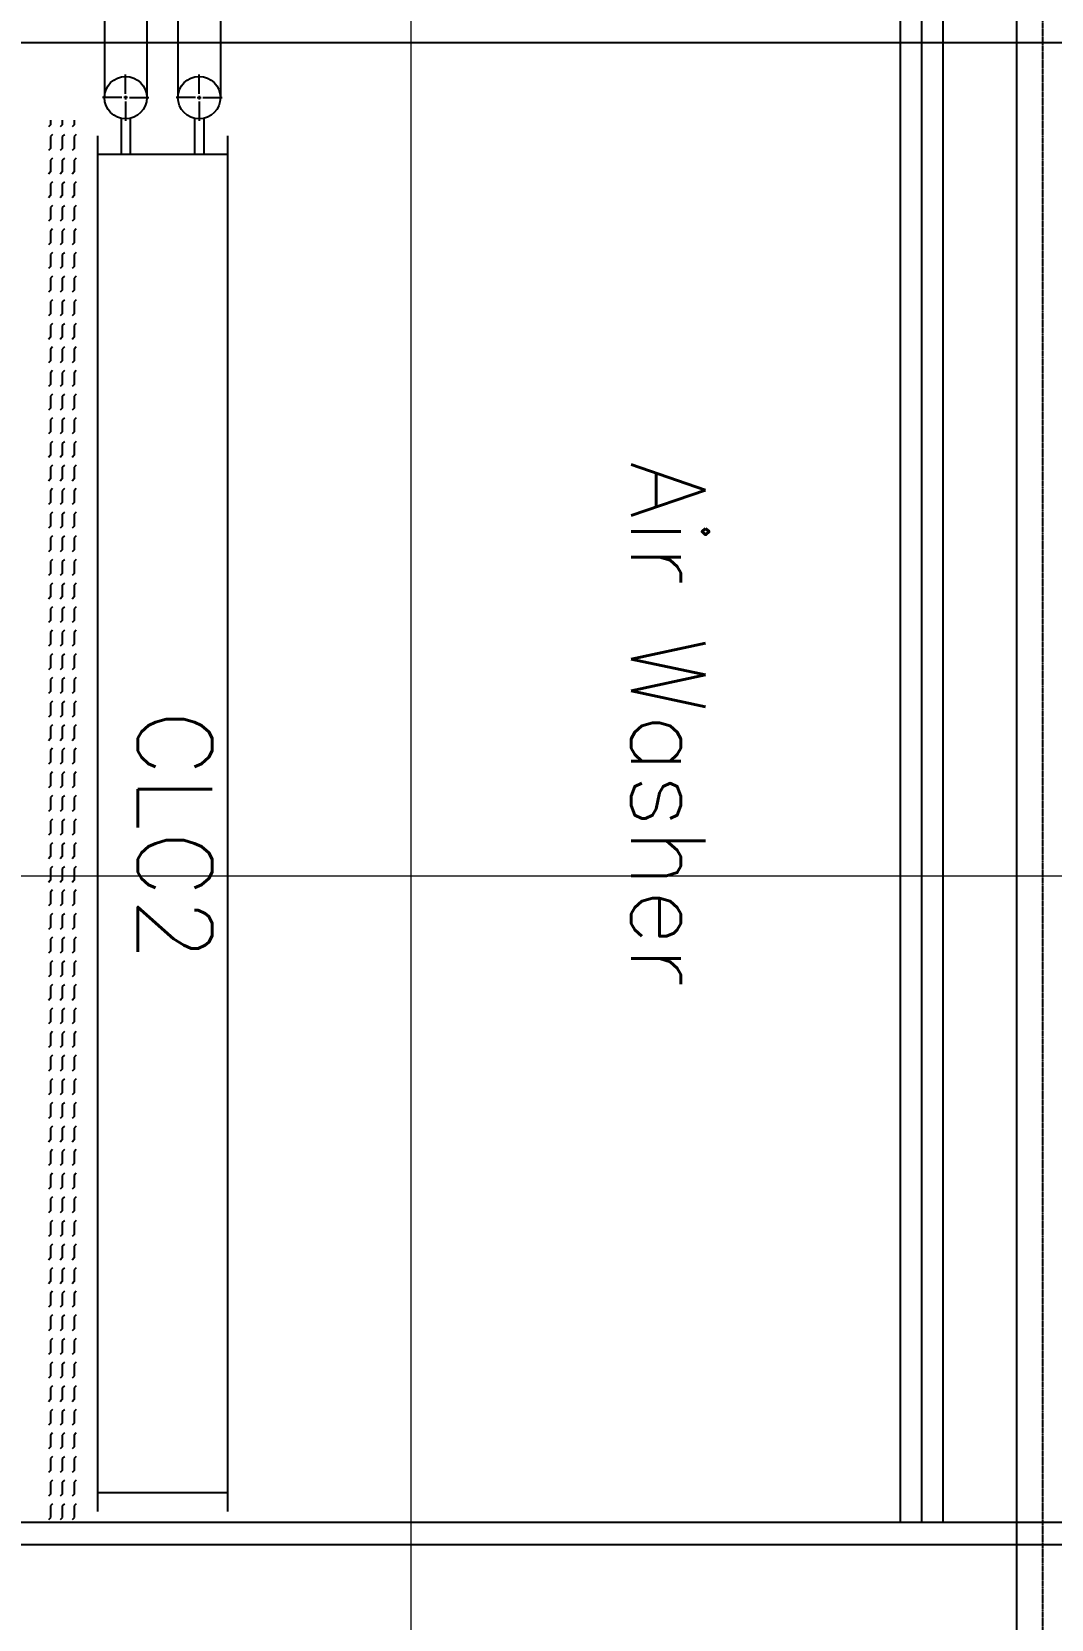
# Model space of a CAD drawing. Extents: x -32000 to 416743, y -254124 to 144214.
# Drawn here: x 254479 to 257223, y 79000 to 83270 of the extents above; entities that cross this region are included whole.
import ezdxf

# ---------------------------------------------------------------- set-up
doc = ezdxf.new("R2010")
doc.units = 0
doc.header["$LTSCALE"] = 10
doc.linetypes.add('XFM1P40$0$CENTER2', pattern=[1.125, 0.75, -0.125, 0.125, -0.125])
for name, color, linetype in [('XFM1P40$0$M-PIPE-CHWR13', 94, 'Continuous'), ('XFM1P40$0$M-PIPE-CHWR13_CL', 93, 'XFM1P40$0$CENTER2'), ('XFM1Q40$0$COL', 1, 'Continuous'), ('XFM1Q40$0$M-EQPM-MAU', 22, 'Continuous'), ('XFM1Q40$0$TYPE14X10', 7, 'Continuous'), ('XFM7P40ICA$0$H12PL4$0$L40_19_MEJI', 252, 'Continuous')]:
    doc.layers.add(name, color=color, linetype=linetype)
doc.styles.add('XFM1Q40$0$LSP', font='SIMPLEX.shx', dxfattribs={"bigfont": 'chineset.shx'})

# ---------------------------------------------------------------- blocks, each defined once
blk = doc.blocks.new('XFM1P40')
at = {"layer": 'XFM1P40$0$M-PIPE-CHWR13'}
blk.add_line((257129.5, 85990.5, 0), (257129.5, 78318.4, 0), dxfattribs=at)
at = {"layer": 'XFM1P40$0$M-PIPE-CHWR13_CL', "ltscale": 0.5}
blk.add_line((257200, 86135.4, 0), (257200, 50276.6, 0), dxfattribs=at)
blk = doc.blocks.new('XFM1Q40$0$A$C10876e96')
at = {"layer": 'XFM1Q40$0$TYPE14X10', "color": 22}
for p, q in [((6467.8, 4250), (6467.8, 3892.8)), ((6582.1, 4250), (6582.1, 3892.8)), ((6665.8, 4250), (6665.8, 3892.8)), ((6780.1, 4250), (6780.1, 3892.8)), ((11858.2, 4040), (1318.2, 4040)), ((6525, 3902.8), (6525, 3955)), ((6723, 3902.8), (6723, 3955)), ((6515, 3892.8), (6462.8, 3892.8)), ((6530, 3892.8), (6520, 3892.8)), ((6525, 3897.8), (6525, 3887.8)), ((6535, 3892.8), (6587.1, 3892.8)), ((6713, 3892.8), (6660.8, 3892.8)), ((6718, 3892.8), (6728, 3892.8)), ((6723, 3897.8), (6723, 3887.8)), ((6733, 3892.8), (6785.1, 3892.8)), ((6525, 3882.8), (6525, 3830.7)), ((6723, 3882.8), (6723, 3830.7)), ((6322.8, 3819.8), (6317.2, 3814.1)), ((6322.8, 3832), (6322.8, 3819.8)), ((6354.5, 3819.8), (6348.9, 3814.1)), ((6354.5, 3832), (6354.5, 3819.8)), ((6386.3, 3819.8), (6380.7, 3814.1)), ((6386.3, 3832), (6386.3, 3819.8)), ((6512.7, 3837), (6512.7, 3740)), ((6537.3, 3837), (6537.3, 3740)), ((6710.7, 3837), (6710.7, 3740)), ((6735.3, 3837), (6735.3, 3740)), ((6328.4, 3793.6), (6322.8, 3788)), ((6322.8, 3788), (6322.8, 3756.3)), ((6360.2, 3793.6), (6354.5, 3788)), ((6354.5, 3788), (6354.5, 3756.3)), ((6391.9, 3793.6), (6386.3, 3788)), ((6386.3, 3788), (6386.3, 3756.3)), ((6449, 3790), (6449, 90)), ((6799, 3790), (6799, 90)), ((6322.8, 3756.3), (6317.2, 3750.6)), ((6328.4, 3730.1), (6322.8, 3724.5)), ((6322.8, 3724.5), (6322.8, 3692.8)), ((6354.5, 3756.3), (6348.9, 3750.6)), ((6360.2, 3730.1), (6354.5, 3724.5)), ((6354.5, 3724.5), (6354.5, 3692.8)), ((6386.3, 3756.3), (6380.7, 3750.6)), ((6391.9, 3730.1), (6386.3, 3724.5)), ((6386.3, 3724.5), (6386.3, 3692.8)), ((6799, 3740), (6449, 3740)), ((6322.8, 3692.8), (6317.2, 3687.1)), ((6354.5, 3692.8), (6348.9, 3687.1)), ((6386.3, 3692.8), (6380.7, 3687.1)), ((6328.4, 3666.6), (6322.8, 3661)), ((6322.8, 3661), (6322.8, 3629.3)), ((6360.2, 3666.6), (6354.5, 3661)), ((6354.5, 3661), (6354.5, 3629.3)), ((6391.9, 3666.6), (6386.3, 3661)), ((6386.3, 3661), (6386.3, 3629.3)), ((6322.8, 3629.3), (6317.2, 3623.6)), ((6328.4, 3603.1), (6322.8, 3597.5)), ((6322.8, 3597.5), (6322.8, 3565.8)), ((6354.5, 3629.3), (6348.9, 3623.6)), ((6360.2, 3603.1), (6354.5, 3597.5)), ((6354.5, 3597.5), (6354.5, 3565.8)), ((6386.3, 3629.3), (6380.7, 3623.6)), ((6391.9, 3603.1), (6386.3, 3597.5)), ((6386.3, 3597.5), (6386.3, 3565.8)), ((6322.8, 3565.8), (6317.2, 3560.1)), ((6354.5, 3565.8), (6348.9, 3560.1)), ((6386.3, 3565.8), (6380.7, 3560.1)), ((6322.8, 3502.3), (6317.2, 3496.6)), ((6328.4, 3539.6), (6322.8, 3534)), ((6322.8, 3534), (6322.8, 3502.3)), ((6354.5, 3502.3), (6348.9, 3496.6)), ((6360.2, 3539.6), (6354.5, 3534)), ((6354.5, 3534), (6354.5, 3502.3)), ((6386.3, 3502.3), (6380.7, 3496.6)), ((6391.9, 3539.6), (6386.3, 3534)), ((6386.3, 3534), (6386.3, 3502.3)), ((6328.4, 3476.1), (6322.8, 3470.5)), ((6322.8, 3470.5), (6322.8, 3438.8)), ((6360.2, 3476.1), (6354.5, 3470.5)), ((6354.5, 3470.5), (6354.5, 3438.8)), ((6391.9, 3476.1), (6386.3, 3470.5)), ((6386.3, 3470.5), (6386.3, 3438.8)), ((6322.8, 3438.8), (6317.2, 3433.1)), ((6354.5, 3438.8), (6348.9, 3433.1)), ((6386.3, 3438.8), (6380.7, 3433.1)), ((6322.8, 3375.3), (6317.2, 3369.6)), ((6328.4, 3412.6), (6322.8, 3407)), ((6322.8, 3407), (6322.8, 3375.3)), ((6354.5, 3375.3), (6348.9, 3369.6)), ((6360.2, 3412.6), (6354.5, 3407)), ((6354.5, 3407), (6354.5, 3375.3)), ((6386.3, 3375.3), (6380.7, 3369.6)), ((6391.9, 3412.6), (6386.3, 3407)), ((6386.3, 3407), (6386.3, 3375.3)), ((6328.4, 3349.1), (6322.8, 3343.5)), ((6322.8, 3343.5), (6322.8, 3311.7)), ((6360.2, 3349.1), (6354.5, 3343.5)), ((6354.5, 3343.5), (6354.5, 3311.7)), ((6391.9, 3349.1), (6386.3, 3343.5)), ((6386.3, 3343.5), (6386.3, 3311.7)), ((6322.8, 3311.7), (6317.2, 3306.1)), ((6354.5, 3311.7), (6348.9, 3306.1)), ((6386.3, 3311.7), (6380.7, 3306.1)), ((6322.8, 3248.2), (6317.2, 3242.6)), ((6328.4, 3285.6), (6322.8, 3280)), ((6322.8, 3280), (6322.8, 3248.2)), ((6354.5, 3248.2), (6348.9, 3242.6)), ((6360.2, 3285.6), (6354.5, 3280)), ((6354.5, 3280), (6354.5, 3248.2)), ((6386.3, 3248.2), (6380.7, 3242.6)), ((6391.9, 3285.6), (6386.3, 3280)), ((6386.3, 3280), (6386.3, 3248.2)), ((6328.4, 3222.1), (6322.8, 3216.5)), ((6322.8, 3216.5), (6322.8, 3184.7)), ((6360.2, 3222.1), (6354.5, 3216.5)), ((6354.5, 3216.5), (6354.5, 3184.7)), ((6391.9, 3222.1), (6386.3, 3216.5)), ((6386.3, 3216.5), (6386.3, 3184.7)), ((6322.8, 3184.7), (6317.2, 3179.1)), ((6354.5, 3184.7), (6348.9, 3179.1)), ((6386.3, 3184.7), (6380.7, 3179.1)), ((6322.8, 3121.2), (6317.2, 3115.6)), ((6328.4, 3158.6), (6322.8, 3153)), ((6322.8, 3153), (6322.8, 3121.2)), ((6354.5, 3121.2), (6348.9, 3115.6)), ((6360.2, 3158.6), (6354.5, 3153)), ((6354.5, 3153), (6354.5, 3121.2)), ((6386.3, 3121.2), (6380.7, 3115.6)), ((6391.9, 3158.6), (6386.3, 3153)), ((6386.3, 3153), (6386.3, 3121.2)), ((6328.4, 3095.1), (6322.8, 3089.5)), ((6322.8, 3089.5), (6322.8, 3057.7)), ((6360.2, 3095.1), (6354.5, 3089.5)), ((6354.5, 3089.5), (6354.5, 3057.7)), ((6391.9, 3095.1), (6386.3, 3089.5)), ((6386.3, 3089.5), (6386.3, 3057.7)), ((6322.8, 3057.7), (6317.2, 3052.1)), ((6354.5, 3057.7), (6348.9, 3052.1)), ((6386.3, 3057.7), (6380.7, 3052.1)), ((6322.8, 2994.2), (6317.2, 2988.6)), ((6328.4, 3031.6), (6322.8, 3026)), ((6322.8, 3026), (6322.8, 2994.2)), ((6354.5, 2994.2), (6348.9, 2988.6)), ((6360.2, 3031.6), (6354.5, 3026)), ((6354.5, 3026), (6354.5, 2994.2)), ((6386.3, 2994.2), (6380.7, 2988.6)), ((6391.9, 3031.6), (6386.3, 3026)), ((6386.3, 3026), (6386.3, 2994.2)), ((6328.4, 2968.1), (6322.8, 2962.5)), ((6322.8, 2962.5), (6322.8, 2930.7)), ((6360.2, 2968.1), (6354.5, 2962.5)), ((6354.5, 2962.5), (6354.5, 2930.7)), ((6391.9, 2968.1), (6386.3, 2962.5)), ((6386.3, 2962.5), (6386.3, 2930.7)), ((6322.8, 2930.7), (6317.2, 2925.1)), ((6328.4, 2904.6), (6322.8, 2899)), ((6354.5, 2930.7), (6348.9, 2925.1)), ((6360.2, 2904.6), (6354.5, 2899)), ((6386.3, 2930.7), (6380.7, 2925.1)), ((6391.9, 2904.6), (6386.3, 2899)), ((6322.8, 2867.2), (6317.2, 2861.6)), ((6322.8, 2899), (6322.8, 2867.2)), ((6354.5, 2867.2), (6348.9, 2861.6)), ((6354.5, 2899), (6354.5, 2867.2)), ((6386.3, 2867.2), (6380.7, 2861.6)), ((6386.3, 2899), (6386.3, 2867.2)), ((6328.4, 2841.1), (6322.8, 2835.5)), ((6322.8, 2835.5), (6322.8, 2803.7)), ((6360.2, 2841.1), (6354.5, 2835.5)), ((6354.5, 2835.5), (6354.5, 2803.7)), ((6391.9, 2841.1), (6386.3, 2835.5)), ((6386.3, 2835.5), (6386.3, 2803.7)), ((6322.8, 2803.7), (6317.2, 2798.1)), ((6328.4, 2777.6), (6322.8, 2772)), ((6354.5, 2803.7), (6348.9, 2798.1)), ((6360.2, 2777.6), (6354.5, 2772)), ((6386.3, 2803.7), (6380.7, 2798.1)), ((6391.9, 2777.6), (6386.3, 2772)), ((6322.8, 2740.2), (6317.2, 2734.6)), ((6322.8, 2772), (6322.8, 2740.2)), ((6354.5, 2740.2), (6348.9, 2734.6)), ((6354.5, 2772), (6354.5, 2740.2)), ((6386.3, 2740.2), (6380.7, 2734.6)), ((6386.3, 2772), (6386.3, 2740.2)), ((6328.4, 2714.1), (6322.8, 2708.5)), ((6322.8, 2708.5), (6322.8, 2676.7)), ((6360.2, 2714.1), (6354.5, 2708.5)), ((6354.5, 2708.5), (6354.5, 2676.7)), ((6391.9, 2714.1), (6386.3, 2708.5)), ((6386.3, 2708.5), (6386.3, 2676.7)), ((6322.8, 2676.7), (6317.2, 2671.1)), ((6328.4, 2650.6), (6322.8, 2645)), ((6354.5, 2676.7), (6348.9, 2671.1)), ((6360.2, 2650.6), (6354.5, 2645)), ((6386.3, 2676.7), (6380.7, 2671.1)), ((6391.9, 2650.6), (6386.3, 2645)), ((6322.8, 2613.2), (6317.2, 2607.6)), ((6322.8, 2645), (6322.8, 2613.2)), ((6354.5, 2613.2), (6348.9, 2607.6)), ((6354.5, 2645), (6354.5, 2613.2)), ((6386.3, 2613.2), (6380.7, 2607.6)), ((6386.3, 2645), (6386.3, 2613.2)), ((6328.4, 2587.1), (6322.8, 2581.5)), ((6322.8, 2581.5), (6322.8, 2549.7)), ((6360.2, 2587.1), (6354.5, 2581.5)), ((6354.5, 2581.5), (6354.5, 2549.7)), ((6391.9, 2587.1), (6386.3, 2581.5)), ((6386.3, 2581.5), (6386.3, 2549.7)), ((6322.8, 2549.7), (6317.2, 2544.1)), ((6328.4, 2523.6), (6322.8, 2518)), ((6354.5, 2549.7), (6348.9, 2544.1)), ((6360.2, 2523.6), (6354.5, 2518)), ((6386.3, 2549.7), (6380.7, 2544.1)), ((6391.9, 2523.6), (6386.3, 2518)), ((6322.8, 2486.2), (6317.2, 2480.6)), ((6322.8, 2518), (6322.8, 2486.2)), ((6354.5, 2486.2), (6348.9, 2480.6)), ((6354.5, 2518), (6354.5, 2486.2)), ((6386.3, 2486.2), (6380.7, 2480.6)), ((6386.3, 2518), (6386.3, 2486.2)), ((6328.4, 2460.1), (6322.8, 2454.5)), ((6322.8, 2454.5), (6322.8, 2422.7)), ((6360.2, 2460.1), (6354.5, 2454.5)), ((6354.5, 2454.5), (6354.5, 2422.7)), ((6391.9, 2460.1), (6386.3, 2454.5)), ((6386.3, 2454.5), (6386.3, 2422.7)), ((6322.8, 2422.7), (6317.2, 2417.1)), ((6328.4, 2396.6), (6322.8, 2391)), ((6354.5, 2422.7), (6348.9, 2417.1)), ((6360.2, 2396.6), (6354.5, 2391)), ((6386.3, 2422.7), (6380.7, 2417.1)), ((6391.9, 2396.6), (6386.3, 2391)), ((6322.8, 2359.2), (6317.2, 2353.6)), ((6322.8, 2391), (6322.8, 2359.2)), ((6354.5, 2359.2), (6348.9, 2353.6)), ((6354.5, 2391), (6354.5, 2359.2)), ((6386.3, 2359.2), (6380.7, 2353.6)), ((6386.3, 2391), (6386.3, 2359.2)), ((6328.4, 2333.1), (6322.8, 2327.5)), ((6322.8, 2327.5), (6322.8, 2295.7)), ((6360.2, 2333.1), (6354.5, 2327.5)), ((6354.5, 2327.5), (6354.5, 2295.7)), ((6391.9, 2333.1), (6386.3, 2327.5)), ((6386.3, 2327.5), (6386.3, 2295.7)), ((6322.8, 2295.7), (6317.2, 2290.1)), ((6328.4, 2269.6), (6322.8, 2264)), ((6322.8, 2264), (6322.8, 2232.2)), ((6354.5, 2295.7), (6348.9, 2290.1)), ((6360.2, 2269.6), (6354.5, 2264)), ((6354.5, 2264), (6354.5, 2232.2)), ((6386.3, 2295.7), (6380.7, 2290.1)), ((6391.9, 2269.6), (6386.3, 2264)), ((6386.3, 2264), (6386.3, 2232.2)), ((6322.8, 2232.2), (6317.2, 2226.6)), ((6354.5, 2232.2), (6348.9, 2226.6)), ((6386.3, 2232.2), (6380.7, 2226.6)), ((6328.4, 2206.1), (6322.8, 2200.5)), ((6322.8, 2200.5), (6322.8, 2168.7)), ((6360.2, 2206.1), (6354.5, 2200.5)), ((6354.5, 2200.5), (6354.5, 2168.7)), ((6391.9, 2206.1), (6386.3, 2200.5)), ((6386.3, 2200.5), (6386.3, 2168.7)), ((6322.8, 2168.7), (6317.2, 2163.1)), ((6328.4, 2142.6), (6322.8, 2137)), ((6322.8, 2137), (6322.8, 2105.2)), ((6354.5, 2168.7), (6348.9, 2163.1)), ((6360.2, 2142.6), (6354.5, 2137)), ((6354.5, 2137), (6354.5, 2105.2)), ((6386.3, 2168.7), (6380.7, 2163.1)), ((6391.9, 2142.6), (6386.3, 2137)), ((6386.3, 2137), (6386.3, 2105.2)), ((6322.8, 2105.2), (6317.2, 2099.6)), ((6354.5, 2105.2), (6348.9, 2099.6)), ((6386.3, 2105.2), (6380.7, 2099.6)), ((6328.4, 2079.1), (6322.8, 2073.5)), ((6322.8, 2073.5), (6322.8, 2041.7)), ((6360.2, 2079.1), (6354.5, 2073.5)), ((6354.5, 2073.5), (6354.5, 2041.7)), ((6391.9, 2079.1), (6386.3, 2073.5)), ((6386.3, 2073.5), (6386.3, 2041.7)), ((6322.8, 2041.7), (6317.2, 2036.1)), ((6328.4, 2015.6), (6322.8, 2010)), ((6322.8, 2010), (6322.8, 1978.2)), ((6354.5, 2041.7), (6348.9, 2036.1)), ((6360.2, 2015.6), (6354.5, 2010)), ((6354.5, 2010), (6354.5, 1978.2)), ((6386.3, 2041.7), (6380.7, 2036.1)), ((6391.9, 2015.6), (6386.3, 2010)), ((6386.3, 2010), (6386.3, 1978.2)), ((6322.8, 1978.2), (6317.2, 1972.6)), ((6354.5, 1978.2), (6348.9, 1972.6)), ((6386.3, 1978.2), (6380.7, 1972.6)), ((6328.4, 1952.1), (6322.8, 1946.5)), ((6322.8, 1946.5), (6322.8, 1914.7)), ((6360.2, 1952.1), (6354.5, 1946.5)), ((6354.5, 1946.5), (6354.5, 1914.7)), ((6391.9, 1952.1), (6386.3, 1946.5)), ((6386.3, 1946.5), (6386.3, 1914.7)), ((6322.8, 1914.7), (6317.2, 1909.1)), ((6328.4, 1888.6), (6322.8, 1883)), ((6322.8, 1883), (6322.8, 1851.2)), ((6354.5, 1914.7), (6348.9, 1909.1)), ((6360.2, 1888.6), (6354.5, 1883)), ((6354.5, 1883), (6354.5, 1851.2)), ((6386.3, 1914.7), (6380.7, 1909.1)), ((6391.9, 1888.6), (6386.3, 1883)), ((6386.3, 1883), (6386.3, 1851.2)), ((6322.8, 1851.2), (6317.2, 1845.6)), ((6354.5, 1851.2), (6348.9, 1845.6)), ((6386.3, 1851.2), (6380.7, 1845.6)), ((6328.4, 1825.1), (6322.8, 1819.5)), ((6322.8, 1819.5), (6322.8, 1787.7)), ((6360.2, 1825.1), (6354.5, 1819.5)), ((6354.5, 1819.5), (6354.5, 1787.7)), ((6391.9, 1825.1), (6386.3, 1819.5)), ((6386.3, 1819.5), (6386.3, 1787.7)), ((6322.8, 1787.7), (6317.2, 1782.1)), ((6328.4, 1761.6), (6322.8, 1756)), ((6322.8, 1756), (6322.8, 1724.2)), ((6354.5, 1787.7), (6348.9, 1782.1)), ((6360.2, 1761.6), (6354.5, 1756)), ((6354.5, 1756), (6354.5, 1724.2)), ((6386.3, 1787.7), (6380.7, 1782.1)), ((6391.9, 1761.6), (6386.3, 1756)), ((6386.3, 1756), (6386.3, 1724.2)), ((6322.8, 1724.2), (6317.2, 1718.6)), ((6354.5, 1724.2), (6348.9, 1718.6)), ((6386.3, 1724.2), (6380.7, 1718.6)), ((6328.4, 1698.1), (6322.8, 1692.5)), ((6322.8, 1692.5), (6322.8, 1660.7)), ((6360.2, 1698.1), (6354.5, 1692.5)), ((6354.5, 1692.5), (6354.5, 1660.7)), ((6391.9, 1698.1), (6386.3, 1692.5)), ((6386.3, 1692.5), (6386.3, 1660.7)), ((6322.8, 1660.7), (6317.2, 1655.1)), ((6328.4, 1634.6), (6322.8, 1629)), ((6322.8, 1629), (6322.8, 1597.2)), ((6354.5, 1660.7), (6348.9, 1655.1)), ((6360.2, 1634.6), (6354.5, 1629)), ((6354.5, 1629), (6354.5, 1597.2)), ((6386.3, 1660.7), (6380.7, 1655.1)), ((6391.9, 1634.6), (6386.3, 1629)), ((6386.3, 1629), (6386.3, 1597.2)), ((6322.8, 1597.2), (6317.2, 1591.6)), ((6354.5, 1597.2), (6348.9, 1591.6)), ((6386.3, 1597.2), (6380.7, 1591.6)), ((6328.4, 1571.1), (6322.8, 1565.5)), ((6322.8, 1565.5), (6322.8, 1533.7)), ((6360.2, 1571.1), (6354.5, 1565.5)), ((6354.5, 1565.5), (6354.5, 1533.7)), ((6391.9, 1571.1), (6386.3, 1565.5)), ((6386.3, 1565.5), (6386.3, 1533.7)), ((6322.8, 1533.7), (6317.2, 1528.1)), ((6328.4, 1507.6), (6322.8, 1502)), ((6322.8, 1502), (6322.8, 1470.2)), ((6354.5, 1533.7), (6348.9, 1528.1)), ((6360.2, 1507.6), (6354.5, 1502)), ((6354.5, 1502), (6354.5, 1470.2)), ((6386.3, 1533.7), (6380.7, 1528.1)), ((6391.9, 1507.6), (6386.3, 1502)), ((6386.3, 1502), (6386.3, 1470.2)), ((6322.8, 1470.2), (6317.2, 1464.6)), ((6354.5, 1470.2), (6348.9, 1464.6)), ((6386.3, 1470.2), (6380.7, 1464.6)), ((6328.4, 1444.1), (6322.8, 1438.5)), ((6322.8, 1438.5), (6322.8, 1406.7)), ((6360.2, 1444.1), (6354.5, 1438.5)), ((6354.5, 1438.5), (6354.5, 1406.7)), ((6391.9, 1444.1), (6386.3, 1438.5)), ((6386.3, 1438.5), (6386.3, 1406.7)), ((6322.8, 1406.7), (6317.2, 1401.1)), ((6328.4, 1380.6), (6322.8, 1375)), ((6322.8, 1375), (6322.8, 1343.2)), ((6354.5, 1406.7), (6348.9, 1401.1)), ((6360.2, 1380.6), (6354.5, 1375)), ((6354.5, 1375), (6354.5, 1343.2)), ((6386.3, 1406.7), (6380.7, 1401.1)), ((6391.9, 1380.6), (6386.3, 1375)), ((6386.3, 1375), (6386.3, 1343.2)), ((6322.8, 1343.2), (6317.2, 1337.6)), ((6354.5, 1343.2), (6348.9, 1337.6)), ((6386.3, 1343.2), (6380.7, 1337.6)), ((6328.4, 1317.1), (6322.8, 1311.5)), ((6322.8, 1311.5), (6322.8, 1279.7)), ((6360.2, 1317.1), (6354.5, 1311.5)), ((6354.5, 1311.5), (6354.5, 1279.7)), ((6391.9, 1317.1), (6386.3, 1311.5)), ((6386.3, 1311.5), (6386.3, 1279.7)), ((6322.8, 1279.7), (6317.2, 1274.1)), ((6328.4, 1253.6), (6322.8, 1248)), ((6322.8, 1248), (6322.8, 1216.2)), ((6354.5, 1279.7), (6348.9, 1274.1)), ((6360.2, 1253.6), (6354.5, 1248)), ((6354.5, 1248), (6354.5, 1216.2)), ((6386.3, 1279.7), (6380.7, 1274.1)), ((6391.9, 1253.6), (6386.3, 1248)), ((6386.3, 1248), (6386.3, 1216.2)), ((6322.8, 1216.2), (6317.2, 1210.6)), ((6354.5, 1216.2), (6348.9, 1210.6)), ((6386.3, 1216.2), (6380.7, 1210.6)), ((6328.4, 1190.1), (6322.8, 1184.5)), ((6322.8, 1184.5), (6322.8, 1152.7)), ((6360.2, 1190.1), (6354.5, 1184.5)), ((6354.5, 1184.5), (6354.5, 1152.7)), ((6391.9, 1190.1), (6386.3, 1184.5)), ((6386.3, 1184.5), (6386.3, 1152.7)), ((6322.8, 1152.7), (6317.2, 1147.1)), ((6328.4, 1126.6), (6322.8, 1121)), ((6322.8, 1121), (6322.8, 1089.2)), ((6354.5, 1152.7), (6348.9, 1147.1)), ((6360.2, 1126.6), (6354.5, 1121)), ((6354.5, 1121), (6354.5, 1089.2)), ((6386.3, 1152.7), (6380.7, 1147.1)), ((6391.9, 1126.6), (6386.3, 1121)), ((6386.3, 1121), (6386.3, 1089.2)), ((6322.8, 1089.2), (6317.2, 1083.6)), ((6354.5, 1089.2), (6348.9, 1083.6)), ((6386.3, 1089.2), (6380.7, 1083.6)), ((6322.8, 1025.7), (6317.2, 1020.1)), ((6328.4, 1063.1), (6322.8, 1057.5)), ((6322.8, 1057.5), (6322.8, 1025.8)), ((6354.5, 1025.7), (6348.9, 1020.1)), ((6360.2, 1063.1), (6354.5, 1057.5)), ((6354.5, 1057.5), (6354.5, 1025.8)), ((6386.3, 1025.7), (6380.7, 1020.1)), ((6391.9, 1063.1), (6386.3, 1057.5)), ((6386.3, 1057.5), (6386.3, 1025.8)), ((6328.4, 999.6), (6322.8, 994)), ((6322.8, 994), (6322.8, 962.3)), ((6360.2, 999.6), (6354.5, 994)), ((6354.5, 994), (6354.5, 962.3)), ((6391.9, 999.6), (6386.3, 994)), ((6386.3, 994), (6386.3, 962.3)), ((6322.8, 962.2), (6317.2, 956.6)), ((6354.5, 962.2), (6348.9, 956.6)), ((6386.3, 962.2), (6380.7, 956.6)), ((6322.8, 898.7), (6317.2, 893.1)), ((6328.4, 936.1), (6322.8, 930.5)), ((6322.8, 930.5), (6322.8, 898.8)), ((6354.5, 898.7), (6348.9, 893.1)), ((6360.2, 936.1), (6354.5, 930.5)), ((6354.5, 930.5), (6354.5, 898.8)), ((6386.3, 898.7), (6380.7, 893.1)), ((6391.9, 936.1), (6386.3, 930.5)), ((6386.3, 930.5), (6386.3, 898.8)), ((6328.4, 872.6), (6322.8, 867)), ((6322.8, 867), (6322.8, 835.3)), ((6360.2, 872.6), (6354.5, 867)), ((6354.5, 867), (6354.5, 835.3)), ((6391.9, 872.6), (6386.3, 867)), ((6386.3, 867), (6386.3, 835.3)), ((6322.8, 835.2), (6317.2, 829.6)), ((6354.5, 835.2), (6348.9, 829.6)), ((6386.3, 835.2), (6380.7, 829.6)), ((6322.8, 771.7), (6317.2, 766.1)), ((6328.4, 809.1), (6322.8, 803.5)), ((6322.8, 803.5), (6322.8, 771.8)), ((6354.5, 771.7), (6348.9, 766.1)), ((6360.2, 809.1), (6354.5, 803.5)), ((6354.5, 803.5), (6354.5, 771.8)), ((6386.3, 771.7), (6380.7, 766.1)), ((6391.9, 809.1), (6386.3, 803.5)), ((6386.3, 803.5), (6386.3, 771.8)), ((6328.4, 745.6), (6322.8, 740)), ((6322.8, 740), (6322.8, 708.3)), ((6360.2, 745.6), (6354.5, 740)), ((6354.5, 740), (6354.5, 708.3)), ((6391.9, 745.6), (6386.3, 740)), ((6386.3, 740), (6386.3, 708.3)), ((6322.8, 708.2), (6317.2, 702.6)), ((6354.5, 708.2), (6348.9, 702.6)), ((6386.3, 708.2), (6380.7, 702.6)), ((6322.8, 644.7), (6317.2, 639.1)), ((6328.4, 682.1), (6322.8, 676.5)), ((6322.8, 676.5), (6322.8, 644.8)), ((6354.5, 644.7), (6348.9, 639.1)), ((6360.2, 682.1), (6354.5, 676.5)), ((6354.5, 676.5), (6354.5, 644.8)), ((6386.3, 644.7), (6380.7, 639.1)), ((6391.9, 682.1), (6386.3, 676.5)), ((6386.3, 676.5), (6386.3, 644.8)), ((6328.4, 618.6), (6322.8, 613)), ((6322.8, 613), (6322.8, 581.3)), ((6360.2, 618.6), (6354.5, 613)), ((6354.5, 613), (6354.5, 581.3)), ((6391.9, 618.6), (6386.3, 613)), ((6386.3, 613), (6386.3, 581.3)), ((6322.8, 581.2), (6317.2, 575.6)), ((6328.4, 555.1), (6322.8, 549.5)), ((6354.5, 581.2), (6348.9, 575.6)), ((6360.2, 555.1), (6354.5, 549.5)), ((6386.3, 581.2), (6380.7, 575.6)), ((6391.9, 555.1), (6386.3, 549.5)), ((6322.8, 517.7), (6317.2, 512.1)), ((6322.8, 549.5), (6322.8, 517.8)), ((6354.5, 517.7), (6348.9, 512.1)), ((6354.5, 549.5), (6354.5, 517.8)), ((6386.3, 517.7), (6380.7, 512.1)), ((6386.3, 549.5), (6386.3, 517.8)), ((6328.4, 491.6), (6322.8, 486)), ((6322.8, 486), (6322.8, 454.3)), ((6360.2, 491.6), (6354.5, 486)), ((6354.5, 486), (6354.5, 454.3)), ((6391.9, 491.6), (6386.3, 486)), ((6386.3, 486), (6386.3, 454.3)), ((6322.8, 454.2), (6317.2, 448.6)), ((6328.4, 428.1), (6322.8, 422.5)), ((6354.5, 454.2), (6348.9, 448.6)), ((6360.2, 428.1), (6354.5, 422.5)), ((6386.3, 454.2), (6380.7, 448.6)), ((6391.9, 428.1), (6386.3, 422.5)), ((6322.8, 390.7), (6317.2, 385.1)), ((6322.8, 422.5), (6322.8, 390.8)), ((6354.5, 390.7), (6348.9, 385.1)), ((6354.5, 422.5), (6354.5, 390.8)), ((6386.3, 390.7), (6380.7, 385.1)), ((6386.3, 422.5), (6386.3, 390.8)), ((6328.4, 364.6), (6322.8, 359)), ((6322.8, 359), (6322.8, 327.3)), ((6360.2, 364.6), (6354.5, 359)), ((6354.5, 359), (6354.5, 327.3)), ((6391.9, 364.6), (6386.3, 359)), ((6386.3, 359), (6386.3, 327.3)), ((6322.8, 327.2), (6317.2, 321.6)), ((6328.4, 301.1), (6322.8, 295.5)), ((6354.5, 327.2), (6348.9, 321.6)), ((6360.2, 301.1), (6354.5, 295.5)), ((6386.3, 327.2), (6380.7, 321.6)), ((6391.9, 301.1), (6386.3, 295.5)), ((6322.8, 263.7), (6317.2, 258.1)), ((6322.8, 295.5), (6322.8, 263.8)), ((6354.5, 263.7), (6348.9, 258.1)), ((6354.5, 295.5), (6354.5, 263.8)), ((6386.3, 263.7), (6380.7, 258.1)), ((6386.3, 295.5), (6386.3, 263.8)), ((6328.4, 237.6), (6322.8, 232)), ((6322.8, 232), (6322.8, 200.3)), ((6360.2, 237.6), (6354.5, 232)), ((6354.5, 232), (6354.5, 200.3)), ((6391.9, 237.6), (6386.3, 232)), ((6386.3, 232), (6386.3, 200.3)), ((6322.8, 200.2), (6317.2, 194.6)), ((6328.4, 174.1), (6322.8, 168.5)), ((6354.5, 200.2), (6348.9, 194.6)), ((6360.2, 174.1), (6354.5, 168.5)), ((6386.3, 200.2), (6380.7, 194.6)), ((6391.9, 174.1), (6386.3, 168.5)), ((6322.8, 136.7), (6317.2, 131.1)), ((6322.8, 168.5), (6322.8, 136.8)), ((6354.5, 136.7), (6348.9, 131.1)), ((6354.5, 168.5), (6354.5, 136.8)), ((6386.3, 136.7), (6380.7, 131.1)), ((6386.3, 168.5), (6386.3, 136.8)), ((6799, 140), (6449, 140)), ((6328.4, 110.6), (6322.8, 105)), ((6322.8, 105), (6322.8, 73.3)), ((6360.2, 110.6), (6354.5, 105)), ((6354.5, 105), (6354.5, 73.3)), ((6391.9, 110.6), (6386.3, 105)), ((6386.3, 105), (6386.3, 73.3)), ((11858.2, 60), (1318.2, 60)), ((6322.8, 73.2), (6317.2, 67.6)), ((6354.5, 73.2), (6348.9, 67.6)), ((6386.3, 73.2), (6380.7, 67.6)), ((11918.2, 0), (1318.2, 0))]:
    blk.add_line(p, q, dxfattribs=at)
for centre in [(6525, 3892.8), (6723, 3892.8)]:
    blk.add_circle(centre, 57.1, dxfattribs=at)
at = {"layer": 'XFM1Q40$0$TYPE14X10', "color": 22, "style": 'XFM1Q40$0$LSP'}
for s, p in [('Air Washer', (7886, 2914.2)), ('CLC2', (6558.2, 2247))]:
    blk.add_text(s, height=200, rotation=270, dxfattribs=at).set_placement(p)
blk = doc.blocks.new('XFM1Q40$0$A$C6DF15AF1')
at = {"layer": 'XFM1Q40$0$M-EQPM-MAU'}
for p, q in [((13077.72, -13920.3), (13491.72, -13920.3)), ((13077.72, -13926.02), (13491.72, -13926.02)), ((13089.59, -13926.02), (13491.28, -13926.02)), ((13077.72, -13931.73), (13491.72, -13931.73))]:
    blk.add_line(p, q, dxfattribs=at)
blk = doc.blocks.new('XFM1Q40$0$A$C400517eb')
at = {"layer": 'XFM1Q40$0$COL', "xscale": 10.00000000000001, "yscale": 10.00000000000001, "zscale": 10.00000000000001, "rotation": 90}
blk.add_blockref('XFM1Q40$0$A$C6DF15AF1', (147014.8, -51517.2), dxfattribs=at)
blk = doc.blocks.new('XFM1Q40')
for name, p in [('XFM1Q40$0$A$C400517eb', (-29400, 0)), ('XFM1Q40$0$A$C10876e96', (248206.8, 79200))]:
    blk.add_blockref(name, p)
blk = doc.blocks.new('XFM7P40ICA$0$H12PL4')
at = {"layer": 'XFM7P40ICA$0$H12PL4$0$L40_19_MEJI', "lineweight": 0}
for p, q in [((255500, 32860), (255500, 89775)), ((244130, 81000), (260600, 81000))]:
    blk.add_line(p, q, dxfattribs=at)
blk = doc.blocks.new('XFM7P40ICA')
blk.add_blockref('XFM7P40ICA$0$H12PL4', (0, 0))

msp = doc.modelspace()

# ---------------------------------------------------------------- block references
for name in ['XFM1P40', 'XFM7P40ICA', 'XFM1Q40']:
    msp.add_blockref(name, (0, 0))

doc.saveas('drawing.dxf')
